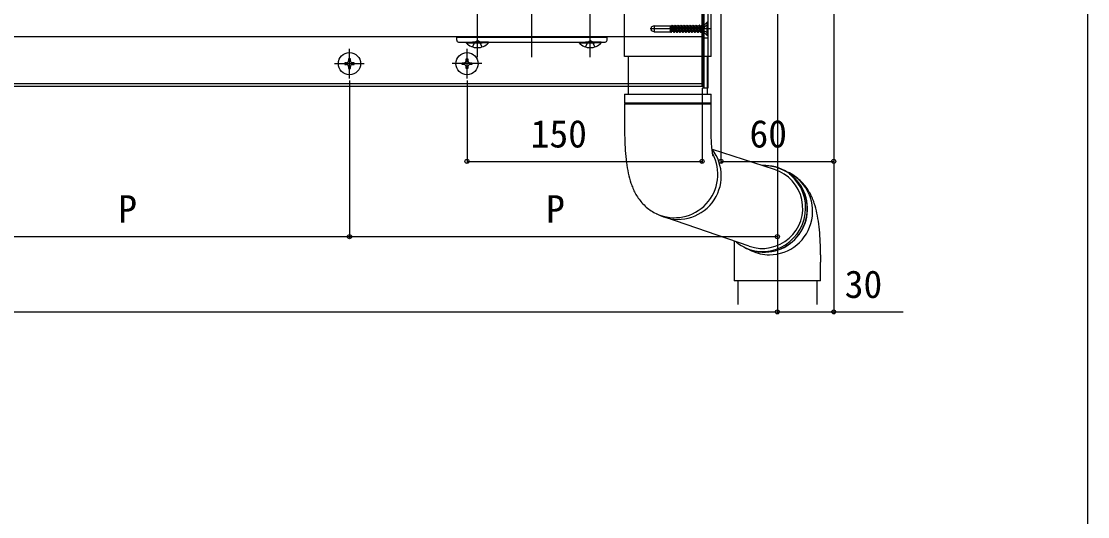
# Model space of a CAD drawing. Units: millimetres, scale not verified. Extents: x -875 to 875, y -1303 to 1295.
# Drawn here: x 308 to 875, y -66 to 198 of the extents above; entities that cross this region are included whole.
import ezdxf
from ezdxf.enums import TextEntityAlignment as Align

# ---------------------------------------------------------------- set-up
doc = ezdxf.new("R2010")
doc.units = ezdxf.units.MM
doc.header["$LTSCALE"] = 8
for name, color, linetype in [('0-4_YKK_12', 2, 'Continuous'), ('0-5_YKK_13', 4, 'Continuous'), ('0-6_YKK_D', 6, 'Continuous'), ('0-7_YKK_ZWAK', 7, 'Continuous')]:
    doc.layers.add(name, color=color, linetype=linetype)
doc.styles.add('ＭＳ ゴシック', font='')
doc.styles.get('ＭＳ ゴシック').set_extended_font_data('MS Gothic')

msp = doc.modelspace()

# ---------------------------------------------------------------- linework, layer by layer
at = {"layer": '0-4_YKK_12'}
for p, q in [((710, 524.3), (710, 47.3)), ((670.5, 284.3), (670.5, 164.8)), ((670, 163.3), (670, 253.299)), ((482.5, 167.401), (482.5, 183.201)), ((545, 167.401), (545, 183.201)), ((474.6, 175.301), (490.4, 175.301)), ((552.9, 175.301), (537.1, 175.301))]:
    msp.add_line(p, q, dxfattribs=at)
for points in [[(-573.796, 189.8), (628.804, 189.8), (670.5, 189.8)], [(-502.5, 164.8), (630.8, 164.8), (670.5, 164.8)], [(-502.5, 163.3), (630.8, 163.3), (670, 163.3)]]:
    msp.add_lwpolyline(points, dxfattribs=at)
at = {"layer": '0-5_YKK_13'}
for p, q in [((671, 253.8), (671, 162.3)), ((671, 253.8), (671, 162.3)), ((673, 253.8), (673, 162.3)), ((673, 253.8), (673, 162.3)), ((628.804, 179.11), (628.804, 224.201)), ((674.804, 179.11), (674.804, 224.201)), ((550.5, 178.8), (550.5, 201.8)), ((579.5, 178.8), (579.5, 201.8)), ((610.5, 178.8), (610.5, 201.8)), ((674.5, 193.8), (642.339, 193.8)), ((674.5, 193.8), (642.339, 193.8)), ((644.5, 195.4), (643, 194.854)), ((644.5, 195.4), (643, 194.854)), ((643, 192.746), (643, 194.854)), ((643, 192.746), (643, 194.854)), ((644.5, 195.4), (644.5, 192.2)), ((644.5, 195.4), (653, 195.4)), ((644.5, 195.4), (644.5, 192.2)), ((644.5, 195.4), (653, 195.4)), ((653, 195.4), (653, 192.2)), ((653, 195.4), (653, 192.2)), ((653.021, 195.275), (653, 195.311)), ((653.021, 195.275), (653, 195.311)), ((653.512, 191.8), (653, 194.379)), ((653.512, 191.8), (653, 194.379)), ((653, 193.875), (653.412, 191.8)), ((653, 193.875), (653.412, 191.8)), ((653.021, 195.275), (653.816, 192.325)), ((653.904, 195.275), (653.021, 195.275)), ((653.021, 195.275), (653.816, 192.325)), ((653.904, 195.275), (653.021, 195.275)), ((653.904, 195.275), (654.207, 195.8)), ((653.904, 195.275), (654.207, 195.8)), ((654.699, 192.325), (653.904, 195.275)), ((654.699, 192.325), (653.904, 195.275)), ((654.207, 195.8), (655.002, 191.8)), ((654.307, 195.8), (654.207, 195.8)), ((654.207, 195.8), (655.002, 191.8)), ((654.307, 195.8), (654.207, 195.8)), ((655.102, 191.8), (654.307, 195.8)), ((654.611, 195.275), (654.307, 195.8)), ((655.102, 191.8), (654.307, 195.8)), ((654.611, 195.275), (654.307, 195.8)), ((654.611, 195.275), (655.406, 192.325)), ((655.494, 195.275), (654.611, 195.275)), ((654.611, 195.275), (655.406, 192.325)), ((655.494, 195.275), (654.611, 195.275)), ((655.494, 195.275), (655.797, 195.8)), ((655.494, 195.275), (655.797, 195.8)), ((656.289, 192.325), (655.494, 195.275)), ((656.289, 192.325), (655.494, 195.275)), ((656.592, 191.8), (655.797, 195.8)), ((655.897, 195.8), (655.797, 195.8)), ((656.592, 191.8), (655.797, 195.8)), ((655.897, 195.8), (655.797, 195.8)), ((655.897, 195.8), (656.692, 191.8)), ((656.201, 195.275), (655.897, 195.8)), ((655.897, 195.8), (656.692, 191.8)), ((656.201, 195.275), (655.897, 195.8)), ((656.201, 195.275), (656.996, 192.325)), ((657.084, 195.275), (656.201, 195.275)), ((656.201, 195.275), (656.996, 192.325)), ((657.084, 195.275), (656.201, 195.275)), ((657.084, 195.275), (657.387, 195.8)), ((657.084, 195.275), (657.387, 195.8)), ((657.879, 192.325), (657.084, 195.275)), ((657.879, 192.325), (657.084, 195.275)), ((657.387, 195.8), (658.182, 191.8)), ((657.487, 195.8), (657.387, 195.8)), ((657.387, 195.8), (658.182, 191.8)), ((657.487, 195.8), (657.387, 195.8)), ((658.282, 191.8), (657.487, 195.8)), ((657.791, 195.275), (657.487, 195.8)), ((658.282, 191.8), (657.487, 195.8)), ((657.791, 195.275), (657.487, 195.8)), ((657.791, 195.275), (658.586, 192.325)), ((658.674, 195.275), (657.791, 195.275)), ((657.791, 195.275), (658.586, 192.325)), ((658.674, 195.275), (657.791, 195.275)), ((658.674, 195.275), (658.977, 195.8)), ((658.674, 195.275), (658.977, 195.8)), ((659.469, 192.325), (658.674, 195.275)), ((659.469, 192.325), (658.674, 195.275)), ((658.977, 195.8), (659.772, 191.8)), ((658.977, 195.8), (659.772, 191.8)), ((659.872, 191.8), (659.077, 195.8)), ((659.872, 191.8), (659.077, 195.8)), ((659.381, 195.275), (660.176, 192.325)), ((660.264, 195.275), (659.381, 195.275)), ((659.381, 195.275), (660.176, 192.325)), ((660.264, 195.275), (659.381, 195.275)), ((660.264, 195.275), (660.567, 195.8)), ((660.264, 195.275), (660.567, 195.8)), ((661.059, 192.325), (660.264, 195.275)), ((661.059, 192.325), (660.264, 195.275)), ((660.567, 195.8), (661.362, 191.8)), ((660.667, 195.8), (660.567, 195.8)), ((660.567, 195.8), (661.362, 191.8)), ((660.667, 195.8), (660.567, 195.8)), ((660.971, 195.275), (660.667, 195.8)), ((661.462, 191.8), (660.667, 195.8)), ((660.971, 195.275), (660.667, 195.8)), ((661.462, 191.8), (660.667, 195.8)), ((660.971, 195.275), (661.766, 192.325)), ((661.854, 195.275), (660.971, 195.275)), ((660.971, 195.275), (661.766, 192.325)), ((661.854, 195.275), (660.971, 195.275)), ((661.854, 195.275), (662.157, 195.8)), ((661.854, 195.275), (662.157, 195.8)), ((662.649, 192.325), (661.854, 195.275)), ((662.649, 192.325), (661.854, 195.275)), ((662.257, 195.8), (662.157, 195.8)), ((662.952, 191.8), (662.157, 195.8)), ((662.257, 195.8), (662.157, 195.8)), ((662.952, 191.8), (662.157, 195.8)), ((662.561, 195.275), (662.257, 195.8)), ((662.257, 195.8), (663.052, 191.8)), ((662.561, 195.275), (662.257, 195.8)), ((662.257, 195.8), (663.052, 191.8)), ((662.561, 195.275), (663.356, 192.325)), ((663.444, 195.275), (662.561, 195.275)), ((662.561, 195.275), (663.356, 192.325)), ((663.444, 195.275), (662.561, 195.275)), ((664.239, 192.325), (663.444, 195.275)), ((664.239, 192.325), (663.444, 195.275)), ((663.847, 195.8), (663.747, 195.8)), ((663.847, 195.8), (663.747, 195.8)), ((664.151, 195.275), (663.847, 195.8)), ((664.642, 191.8), (663.847, 195.8)), ((664.151, 195.275), (663.847, 195.8)), ((664.642, 191.8), (663.847, 195.8)), ((664.151, 195.275), (664.946, 192.325)), ((665.034, 195.275), (664.151, 195.275)), ((664.151, 195.275), (664.946, 192.325)), ((665.034, 195.275), (664.151, 195.275)), ((665.034, 195.275), (665.337, 195.8)), ((665.034, 195.275), (665.337, 195.8)), ((665.829, 192.325), (665.034, 195.275)), ((665.829, 192.325), (665.034, 195.275)), ((665.337, 195.8), (666.132, 191.8)), ((665.437, 195.8), (665.337, 195.8)), ((665.337, 195.8), (666.132, 191.8)), ((665.437, 195.8), (665.337, 195.8)), ((666.232, 191.8), (665.437, 195.8)), ((665.741, 195.275), (665.437, 195.8)), ((666.232, 191.8), (665.437, 195.8)), ((665.741, 195.275), (665.437, 195.8)), ((665.741, 195.275), (666.536, 192.325)), ((666.624, 195.275), (665.741, 195.275)), ((665.741, 195.275), (666.536, 192.325)), ((666.624, 195.275), (665.741, 195.275)), ((666.624, 195.275), (666.927, 195.8)), ((666.624, 195.275), (666.927, 195.8)), ((667.419, 192.325), (666.624, 195.275)), ((667.419, 192.325), (666.624, 195.275)), ((667.722, 191.8), (666.927, 195.8)), ((667.722, 191.8), (666.927, 195.8)), ((667.027, 195.8), (667.822, 191.8)), ((667.027, 195.8), (667.822, 191.8)), ((667.331, 195.275), (668.126, 192.325)), ((668.214, 195.275), (667.331, 195.275)), ((667.331, 195.275), (668.126, 192.325)), ((668.214, 195.275), (667.331, 195.275)), ((668.214, 195.275), (668.517, 195.8)), ((668.214, 195.275), (668.517, 195.8)), ((669.009, 192.325), (668.214, 195.275)), ((669.009, 192.325), (668.214, 195.275)), ((668.617, 195.8), (668.517, 195.8)), ((669.312, 191.8), (668.517, 195.8)), ((668.617, 195.8), (668.517, 195.8)), ((669.312, 191.8), (668.517, 195.8)), ((668.921, 195.275), (668.617, 195.8)), ((668.617, 195.8), (669.412, 191.8)), ((668.921, 195.275), (668.617, 195.8)), ((668.617, 195.8), (669.412, 191.8)), ((669.412, 195.275), (668.921, 195.275)), ((668.921, 195.275), (669.412, 193.45)), ((669.412, 195.275), (668.921, 195.275)), ((668.921, 195.275), (669.412, 193.45)), ((670.554, 195.435), (669.412, 195.435)), ((669.412, 191.8), (669.412, 195.435)), ((670.554, 195.435), (669.412, 195.435)), ((669.412, 191.8), (669.412, 195.435)), ((671.185, 194.945), (670.576, 193.8)), ((671.185, 194.945), (670.576, 193.8)), ((671, 195.571), (671, 192.029)), ((671, 195.571), (671, 192.029)), ((672.75, 197.3), (671.119, 195.669)), ((672.75, 197.3), (671.119, 195.669)), ((673, 195.85), (671.185, 194.945)), ((673, 195.85), (671.185, 194.945)), ((672.75, 190.3), (672.75, 197.3)), ((673, 197.3), (672.75, 197.3)), ((672.75, 190.3), (672.75, 197.3)), ((673, 197.3), (672.75, 197.3)), ((673, 190.3), (673, 197.3)), ((673, 190.3), (673, 197.3)), ((539.5, 187.8), (539.5, 189.8)), ((539.5, 189.8), (619.5, 189.8)), ((539.5, 189.3), (619.5, 189.3)), ((619.5, 187.8), (619.5, 189.8)), ((644.5, 192.2), (643, 192.746)), ((644.5, 192.2), (643, 192.746)), ((644.5, 192.2), (653, 192.2)), ((644.5, 192.2), (653, 192.2)), ((653.109, 192.325), (653, 192.325)), ((653.109, 192.325), (653, 192.325)), ((653.512, 191.8), (653.816, 192.325)), ((653.512, 191.8), (653.816, 192.325)), ((654.699, 192.325), (653.816, 192.325)), ((654.699, 192.325), (653.816, 192.325)), ((655.002, 191.8), (654.699, 192.325)), ((655.002, 191.8), (654.699, 192.325)), ((655.102, 191.8), (655.002, 191.8)), ((655.102, 191.8), (655.002, 191.8)), ((655.102, 191.8), (655.406, 192.325)), ((655.102, 191.8), (655.406, 192.325)), ((656.289, 192.325), (655.406, 192.325)), ((656.289, 192.325), (655.406, 192.325)), ((656.592, 191.8), (656.289, 192.325)), ((656.592, 191.8), (656.289, 192.325)), ((656.692, 191.8), (656.592, 191.8)), ((656.692, 191.8), (656.592, 191.8)), ((656.692, 191.8), (656.996, 192.325)), ((656.692, 191.8), (656.996, 192.325)), ((657.879, 192.325), (656.996, 192.325)), ((657.879, 192.325), (656.996, 192.325)), ((658.182, 191.8), (657.879, 192.325)), ((658.182, 191.8), (657.879, 192.325)), ((658.282, 191.8), (658.182, 191.8)), ((658.282, 191.8), (658.182, 191.8)), ((658.282, 191.8), (658.586, 192.325)), ((658.282, 191.8), (658.586, 192.325)), ((659.469, 192.325), (658.586, 192.325)), ((659.469, 192.325), (658.586, 192.325)), ((659.772, 191.8), (659.469, 192.325)), ((659.772, 191.8), (659.469, 192.325)), ((659.872, 191.8), (659.772, 191.8)), ((659.872, 191.8), (659.772, 191.8)), ((659.872, 191.8), (660.176, 192.325)), ((659.872, 191.8), (660.176, 192.325)), ((661.059, 192.325), (660.176, 192.325)), ((661.059, 192.325), (660.176, 192.325)), ((661.362, 191.8), (661.059, 192.325)), ((661.362, 191.8), (661.059, 192.325)), ((661.462, 191.8), (661.362, 191.8)), ((661.462, 191.8), (661.362, 191.8)), ((661.462, 191.8), (661.766, 192.325)), ((661.462, 191.8), (661.766, 192.325)), ((662.649, 192.325), (661.766, 192.325)), ((662.649, 192.325), (661.766, 192.325)), ((662.952, 191.8), (662.649, 192.325)), ((662.952, 191.8), (662.649, 192.325)), ((663.052, 191.8), (662.952, 191.8)), ((663.052, 191.8), (662.952, 191.8)), ((663.052, 191.8), (663.356, 192.325)), ((663.052, 191.8), (663.356, 192.325)), ((664.239, 192.325), (663.356, 192.325)), ((664.239, 192.325), (663.356, 192.325)), ((664.542, 191.8), (664.239, 192.325)), ((664.542, 191.8), (664.239, 192.325)), ((664.642, 191.8), (664.542, 191.8)), ((664.642, 191.8), (664.542, 191.8)), ((664.642, 191.8), (664.946, 192.325)), ((664.642, 191.8), (664.946, 192.325)), ((665.829, 192.325), (664.946, 192.325)), ((665.829, 192.325), (664.946, 192.325)), ((666.132, 191.8), (665.829, 192.325)), ((666.132, 191.8), (665.829, 192.325)), ((666.232, 191.8), (666.132, 191.8)), ((666.232, 191.8), (666.132, 191.8)), ((666.232, 191.8), (666.536, 192.325)), ((666.232, 191.8), (666.536, 192.325)), ((667.419, 192.325), (666.536, 192.325)), ((667.419, 192.325), (666.536, 192.325)), ((667.822, 191.8), (668.126, 192.325)), ((667.822, 191.8), (668.126, 192.325)), ((669.009, 192.325), (668.126, 192.325)), ((669.009, 192.325), (668.126, 192.325)), ((669.312, 191.8), (669.009, 192.325)), ((669.312, 191.8), (669.009, 192.325)), ((669.412, 191.8), (669.312, 191.8)), ((669.412, 191.8), (669.312, 191.8)), ((670.554, 192.165), (669.412, 192.165)), ((670.554, 192.165), (669.412, 192.165)), ((671, 188.8), (670.5, 188.8)), ((671, 188.8), (670.5, 188.8)), ((673, 188.8), (671, 188.8)), ((673, 188.8), (671, 188.8)), ((672.75, 190.3), (671.119, 191.931)), ((672.75, 190.3), (671.119, 191.931)), ((673, 190.3), (672.75, 190.3)), ((673, 190.3), (672.75, 190.3)), ((540.5, 186.8), (618.5, 186.8)), ((544.6, 186.8), (553, 186.8)), ((544.6, 186.8), (544.6, 186.291)), ((544.6, 186.291), (553, 186.291)), ((556.4, 186.8), (548, 186.8)), ((556.4, 186.291), (548, 186.291)), ((556.4, 186.8), (556.4, 186.291)), ((604.6, 186.8), (613, 186.8)), ((604.6, 186.8), (604.6, 186.291)), ((604.6, 186.291), (613, 186.291)), ((616.4, 186.8), (608, 186.8)), ((616.4, 186.291), (608, 186.291)), ((616.4, 186.8), (616.4, 186.291)), ((481, 175.801), (480, 175.801)), ((546.5, 175.801), (547.5, 175.801)), ((674.804, 179.11), (628.804, 179.11)), ((630.808, 159.11), (630.808, 179.11)), ((672.808, 159.11), (672.808, 179.11)), ((484, 174.801), (485, 174.801)), ((543.5, 174.801), (542.5, 174.801)), ((628.808, 159.11), (628.808, 154.36)), ((628.808, 159.11), (674.413, 159.11)), ((671, 162.3), (670.5, 162.3)), ((671, 162.3), (670.5, 162.3)), ((673, 162.3), (671, 162.3)), ((673, 162.3), (671, 162.3)), ((674.413, 159.11), (674.808, 159.11)), ((674.808, 154.36), (674.808, 159.11)), ((674.808, 154.36), (628.808, 154.36)), ((628.808, 153.86), (628.808, 139.11)), ((628.808, 153.86), (674.413, 153.86)), ((674.413, 153.86), (674.808, 153.86)), ((674.808, 139.11), (674.808, 153.86)), ((708.539, 119.026), (675.438, 129.598)), ((645.835, 95.413), (647.674, 94.542)), ((695.021, 78.203), (650.127, 93.601)), ((687.006, 80.952), (687.006, 69.799)), ((693.567, 77.1), (696.28, 75.815)), ((687.008, 69.801), (687.008, 59.801)), ((733.006, 73.687), (733.008, 69.801)), ((733.008, 59.801), (733.008, 69.801)), ((733.008, 59.801), (687.008, 59.801)), ((689, 59.801), (689, 47.3)), ((731, 59.801), (731, 47.3))]:
    msp.add_line(p, q, dxfattribs=at)
for points in [[(670.5, 162.3), (670.5, 253.8), (671, 253.8)], [(670.5, 162.3), (670.5, 253.8), (671, 253.8)], [(671, 162.3), (671, 253.8), (673, 253.8)], [(671, 162.3), (671, 253.8), (673, 253.8)], [(659.381, 195.275), (659.077, 195.8), (658.977, 195.8)], [(659.381, 195.275), (659.077, 195.8), (658.977, 195.8)], [(663.444, 195.275), (663.747, 195.8), (664.542, 191.8)], [(663.444, 195.275), (663.747, 195.8), (664.542, 191.8)], [(667.331, 195.275), (667.027, 195.8), (666.927, 195.8)], [(667.331, 195.275), (667.027, 195.8), (666.927, 195.8)], [(673, 191.75), (671.185, 192.655), (670.576, 193.8)], [(673, 191.75), (671.185, 192.655), (670.576, 193.8)], [(548, 184.189), (549.355, 186.967), (550.5, 187.576)], [(553, 184.189), (551.645, 186.967), (550.5, 187.576)], [(608, 184.189), (609.355, 186.967), (610.5, 187.576)], [(613, 184.189), (611.645, 186.967), (610.5, 187.576)], [(653.512, 191.8), (653.412, 191.8), (653.109, 192.325), (653, 192.731)], [(653.512, 191.8), (653.412, 191.8), (653.109, 192.325), (653, 192.731)], [(667.822, 191.8), (667.722, 191.8), (667.419, 192.325)], [(667.822, 191.8), (667.722, 191.8), (667.419, 192.325)], [(480, 175.801), (480, 174.801), (481, 174.801)], [(483, 176.801), (483, 177.801), (482, 177.801), (482, 176.801)], [(485, 174.801), (485, 175.801), (484, 175.801)], [(542.5, 174.801), (542.5, 175.801), (543.5, 175.801)], [(544.5, 176.801), (544.5, 177.801), (545.5, 177.801), (545.5, 176.801)], [(547.5, 175.801), (547.5, 174.801), (546.5, 174.801)], [(482, 173.801), (482, 172.801), (483, 172.801), (483, 173.801)], [(545.5, 173.801), (545.5, 172.801), (544.5, 172.801), (544.5, 173.801)], [(628.808, 139.11), (628.818, 137.408), (628.847, 135.71), (628.897, 134.021), (628.965, 132.347), (629.053, 130.691), (629.161, 129.057), (629.288, 127.449), (629.434, 125.87), (629.601, 124.322), (629.787, 122.806), (629.994, 121.324), (630.222, 119.875), (630.474, 118.457), (630.75, 117.069), (631.054, 115.705), (631.39, 114.361), (631.763, 113.031), (632.18, 111.709), (632.407, 111.049), (632.647, 110.389), (632.902, 109.728), (633.174, 109.067), (633.463, 108.406), (633.769, 107.744), (634.095, 107.081), (634.442, 106.42), (634.809, 105.761), (635.198, 105.105), (635.608, 104.453), (636.042, 103.806), (636.498, 103.167), (636.976, 102.537), (637.477, 101.918), (638.001, 101.31), (638.546, 100.715), (639.113, 100.136), (639.701, 99.573), (640.311, 99.027), (640.939, 98.5)], [(675.862, 126.121), (675.867, 126.105), (675.864, 126.114), (675.857, 126.144), (675.845, 126.191), (675.814, 126.316), (675.779, 126.469), (675.741, 126.654), (675.697, 126.876), (675.65, 127.133), (675.599, 127.42), (675.548, 127.735), (675.496, 128.074), (675.444, 128.436), (675.392, 128.821), (675.341, 129.225), (675.291, 129.648), (675.197, 130.543), (675.11, 131.496), (675.032, 132.498), (674.965, 133.54), (674.909, 134.616), (674.865, 135.717), (674.833, 136.837), (674.81, 139.11)], [(692.572, 77.578), (695.114, 76.551), (697.852, 75.835), (700.663, 75.475), (703.501, 75.475), (706.324, 75.835), (709.085, 76.551), (711.741, 77.61), (714.251, 78.996), (716.575, 80.688), (718.676, 82.657), (720.521, 84.874), (722.082, 87.304), (723.332, 89.907), (724.254, 92.644), (724.831, 95.47), (725.056, 98.342), (724.924, 101.214), (724.438, 104.04), (723.605, 106.777), (722.438, 109.38), (720.956, 111.81), (719.183, 114.027), (717.145, 115.996), (716.401, 116.602)], [(720.874, 114.297), (720.227, 114.805), (719.562, 115.294), (718.878, 115.76), (718.175, 116.199), (717.454, 116.61), (715.979, 117.383)], [(733.006, 73.687), (732.996, 75.389), (732.967, 77.087), (732.917, 78.775), (732.849, 80.45), (732.761, 82.106), (732.653, 83.74), (732.526, 85.348), (732.379, 86.927), (732.213, 88.475), (732.027, 89.99), (731.82, 91.472), (731.592, 92.922), (731.34, 94.339), (731.064, 95.728), (730.759, 97.092), (730.423, 98.436), (730.05, 99.765), (729.634, 101.088), (729.407, 101.748), (729.167, 102.408), (728.911, 103.068), (728.64, 103.729), (728.351, 104.391), (728.044, 105.053), (727.718, 105.715), (727.372, 106.376), (727.005, 107.036), (726.616, 107.692), (726.205, 108.344), (725.772, 108.99), (725.316, 109.629), (724.838, 110.259), (724.337, 110.879), (723.813, 111.487), (723.268, 112.081), (722.701, 112.661), (722.112, 113.224), (721.503, 113.769), (720.874, 114.297)], [(640.939, 98.5), (641.587, 97.991), (642.252, 97.502), (642.936, 97.036), (643.639, 96.597), (644.36, 96.186), (645.835, 95.413)]]:
    msp.add_lwpolyline(points, dxfattribs=at)
for centre in [(482.5, 175.301), (545, 175.301)]:
    msp.add_circle(centre, 5.9, dxfattribs=at)
for centre, radius, start, end in [((670.554, 196.235), 0.8, 270, 315), ((670.554, 196.235), 0.8, 270, 315), ((540.5, 187.8), 1, 180, 270), ((618.5, 187.8), 1, 270, 0), ((670.554, 191.365), 0.8, 45, 90), ((670.554, 191.365), 0.8, 45, 90), ((550.5, 192.032), 8.232, 224.2189, 315.7811), ((610.5, 192.032), 8.232, 224.2189, 315.7811), ((481, 176.801), 1, 270, 0), ((484, 176.801), 1, 180, 270), ((543.5, 176.801), 1, 270, 0), ((546.5, 176.801), 1, 180, 270), ((481, 173.801), 1, 0, 90), ((484, 173.801), 1, 90, 180), ((543.5, 173.801), 1, 0, 90), ((546.5, 173.801), 1, 90, 180), ((628.808, 154.11), 0.25, 270, 90), ((674.808, 154.11), 0.25, 90, 270), ((655.298, 116.439), 23.056, 245.65799, 28.22398), ((657.139, 115.568), 23.058, 245.76559, 38.14355), ((703.039, 98.094), 23.032, 245.71754, 92.50339), ((703.212, 98.268), 22.72, 359.14292, 91.95248), ((701.997, 98.543), 21.503, 251.06837, 72.28766), ((705.7, 96.744), 23.058, 270.1488, 67.3002), ((702.966, 98.054), 22.964, 229.49612, 359.68511), ((705.747, 95.806), 22.12, 244.66039, 270.03274)]:
    msp.add_arc(centre, radius, start, end, dxfattribs=at)
at = {"layer": '0-6_YKK_D'}
for p, q in [((680, 228.6), (680, 122.3)), ((740, 228.6), (740, 122.3)), ((740, 213.3), (740, 42.3)), ((482.5, 166.401), (482.5, 82.3)), ((482.5, 166.401), (482.5, 82.3)), ((545, 166.401), (545, 122.3)), ((670, 162.3), (670, 122.3)), ((545, 123.3), (670, 123.3)), ((680, 123.3), (740, 123.3)), ((255, 83.3), (482.5, 83.3)), ((482.5, 83.3), (710, 83.3)), ((710, 46.3), (710, 42.3)), ((710.008, 49.55), (710.008, 42.3)), ((-655, 43.3), (710.008, 43.3))]:
    msp.add_line(p, q, dxfattribs=at)
msp.add_lwpolyline([(710, 43.3), (740, 43.3), (776.891, 43.3)], dxfattribs=at)
for centre in [(545, 123.3), (670, 123.3), (680, 123.3), (740, 123.3), (482.5, 83.3), (482.5, 83.3), (710, 83.3), (710, 43.3), (710.008, 43.3), (740, 43.3)]:
    msp.add_circle(centre, 1.075, dxfattribs=at)
at = {"layer": '0-7_YKK_ZWAK'}
msp.add_lwpolyline([(-875, -1302.7), (875, -1302.7), (875, 1247.3)], dxfattribs=at)

# ---------------------------------------------------------------- texts
at = {"layer": '0-6_YKK_D', "style": 'ＭＳ ゴシック'}
for s, p in [('150', (578.83, 126.3)), ('60', (695.17, 126.3)), ('P', (359.545, 86.3)), ('P', (587.045, 86.3)), ('30', (745.823, 46.3))]:
    msp.add_text(s, height=14.66, dxfattribs=at).set_placement(p, align=Align.BOTTOM_LEFT)

doc.saveas('drawing.dxf')
